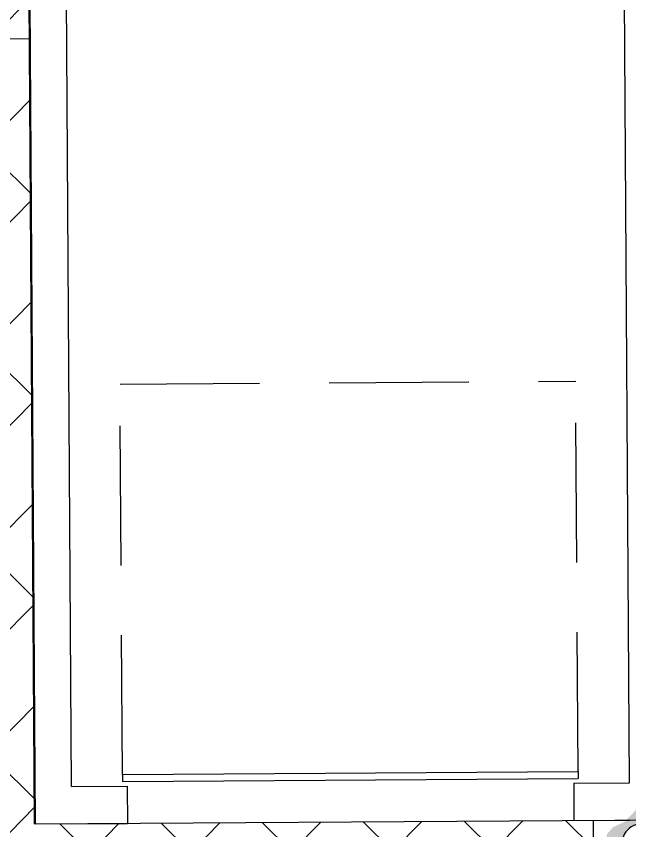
# Model space of a CAD drawing. Header units: feet. Extents: x 919634 to 928945, y 707022 to 708026.
# Drawn here: x 920837.06 to 920848.05, y 707518.09 to 707532.69 of the extents above; entities that cross this region are included whole.
import ezdxf

# ---------------------------------------------------------------- set-up
doc = ezdxf.new("R2010")
doc.units = ezdxf.units.FT
doc.header["$LTSCALE"] = 20
doc.header["$MEASUREMENT"] = 0
doc.linetypes.add('Site Plan$0$HIDDEN2', pattern=[0.1875, 0.125, -0.0625])
for name, color, linetype in [('-u-site-xref', 7, 'Continuous'), ('Site Plan$0$-u-site-bldg_interior', 252, 'Continuous'), ('Site Plan$0$-u-site-fence', 4, 'Site Plan$0$FENCELINE1'), ('Site Plan$0$SP-BLDG-ROOF ABOVE', 4, 'Site Plan$0$HIDDEN2'), ('Site Plan$0$SP-LOT PAVERS', 254, 'Continuous'), ('x-RL TH7-LP Block$0$LK-SHRB-035M', 253, 'Continuous'), ('x-RL TH7-LP Block$0$LK-SHRB-TRNK', 253, 'Continuous'), ('x-RL TH7-LP Block$0$LP-SHRB', 253, 'Continuous')]:
    doc.layers.add(name, color=color, linetype=linetype)
doc.layers.add('Site Plan$0$SP-SIDEWALK', color=2, linetype='Continuous', lineweight=25)
doc.layers.add('SP-BUILDING-FOOTPRINT', color=1, linetype='Continuous', lineweight=25)
doc.layers.add('x-RL TH7-LP Block$0$LK-SHRB-SHAD', color=253, linetype='Continuous', plot=False)
doc.layers.get('-u-site-xref').off()
doc.linetypes.add('Site Plan$0$FENCELINE1', pattern='A,0.25,-0.1,[133,ltypeshp.shx,S=0.1,R=0,X=-0.1,Y=0],-0.1,1', length=1.45)

# ---------------------------------------------------------------- blocks, each defined once
blk = doc.blocks.new('Site Plan')
at = {"layer": 'Site Plan$0$SP-LOT PAVERS'}
h = blk.add_hatch(dxfattribs=at)
h.set_pattern_fill('AR-HBONE', color=256, scale=0.32, angle=-89.58178215)
h.paths.add_polyline_path([(920837.265, 707538.457), (920837.396, 707518.208), (920847.396, 707518.273), (920847.475, 707506.182), (920828.475, 707506.051), (920828.345, 707526.05), (920833.345, 707526.085), (920833.299, 707533.101), (920826.622, 707533.058), (920826.588, 707538.388)])
at = {"layer": 'Site Plan$0$-u-site-bldg_interior'}
for p, q in [((920848.048, 707518.944, 0), (920847.632, 707582.859, 0)), ((920837.386, 707518.208, 0), (920837.276, 707535.025, 0)), ((920838.048, 707518.879, 0), (920837.943, 707535.029, 0)), ((920838.963, 707519.093, 0), (920847.13, 707519.146, 0)), ((920838.963, 707519.093, 0), (920838.964, 707518.968, 0)), ((920847.13, 707519.146, 0), (920847.131, 707519.021, 0)), ((920838.964, 707518.968, 0), (920847.131, 707519.021, 0)), ((920838.048, 707518.879, 0), (920839.048, 707518.885, 0)), ((920839.048, 707518.885, 0), (920839.052, 707518.218, 0)), ((920847.048, 707518.937, 0), (920848.048, 707518.944, 0)), ((920847.048, 707518.937, 0), (920847.052, 707518.27, 0)), ((920837.386, 707518.208, 0), (920839.052, 707518.218, 0)), ((920847.052, 707518.27, 0), (920848.052, 707518.277, 0)), ((920848.052, 707518.277, 0), (920848.719, 707518.281, 0))]:
    blk.add_line(p, q, dxfattribs=at)
at = {"layer": 'Site Plan$0$-u-site-fence', "ltscale": 0.15, "elevation": 0}
blk.add_lwpolyline([(920837.305, 707532.281), (920826.305, 707532.214), (920826.266, 707538.194)], dxfattribs=at)
at = {"layer": 'Site Plan$0$SP-BLDG-ROOF ABOVE'}
for p, q in [((920838.918, 707526.093, 0), (920847.084, 707526.146, 0)), ((920847.13, 707519.146, 0), (920847.084, 707526.146, 0)), ((920838.963, 707519.093, 0), (920838.918, 707526.093, 0))]:
    blk.add_line(p, q, dxfattribs=at)
at = {"layer": 'Site Plan$0$SP-SIDEWALK'}
blk.add_line((920847.396, 707518.273, 0), (920847.475, 707506.189, 0), dxfattribs=at)
blk = doc.blocks.new('x-RL TH7-LP Block$0$SHRUB-LRG-003')
at = {"layer": 'x-RL TH7-LP Block$0$LK-SHRB-SHAD'}
blk.add_hatch(color=256, dxfattribs=at).paths.add_polyline_path([(0.5823, 0.3294), (0.5474, 0.3798), (0.4893, 0.4296), (0.4006, 0.452), (0.3209, 0.4545), (0.286, 0.4595), (0.2562, 0.4694), (0.2487, 0.4719), (0.1889, 0.4868), (0.1591, 0.5067), (0.1192, 0.5117), (0.1018, 0.5142), (0.0719, 0.5142), (0.0072, 0.5018), (0.0831, 0.4727, 0.064865), (0.2481, 0.453, -0.006063), (0.2534, 0.4521), (0.2562, 0.452), (0.2586, 0.4511, -0.129877), (0.3587, 0.4008), (0.3682, 0.3948), (0.413, 0.3425), (0.4175, 0.3168, -0.111102), (0.4322, 0.2217, 0.003609), (0.4319, 0.2171), (0.4421, 0.1115, 0.012019), (0.4464, 0.097), (0.4827, 0.029), (0.4971, 0.0012, 0.007064), (0.5026, -0.0058, -0.048801), (0.5182, -0.0398), (0.525, -0.0531), (0.525, -0.0651, -0.097938), (0.525, -0.1397), (0.525, -0.1576), (0.5158, -0.1716, -0.107658), (0.4708, -0.2399), (0.4578, -0.2596), (0.3707, -0.2919), (0.2686, -0.3666), (0.2138, -0.4511), (0.1441, -0.5009), (0.1865, -0.5109), (0.2587, -0.5059), (0.345, -0.4764), (0.4105, -0.4039), (0.5001, -0.3118), (0.6072, -0.2621), (0.662, -0.2017), (0.6854, -0.1065), (0.6719, -0.0182), (0.6271, 0.0614), (0.6047, 0.1659), (0.5972, 0.2629)])
at = {"layer": 'x-RL TH7-LP Block$0$LK-SHRB-035M'}
for centre, radius, start, end in [((-0.0838, 0.274), 0.241, 69.6603, 159.11367), ((0.2415, 1.0962), 0.6433, 247.94847, 270.59102), ((0.2136, 0.2365), 0.2192, 356.10895, 80.92588), ((-0.4875, 0.4275), 0.1909, 291.99613, 339.28657), ((-0.3443, 0.0855), 0.1799, 113.50905, 209.60041), ((0.7466, 0.1943), 0.3156, 175.0254, 219.35582), ((-0.6576, -0.1441), 0.2109, 348.57735, 41.88863), ((0.3365, -0.1024), 0.1921, 283.27009, 30.18651), ((-0.265, -0.2198), 0.189, 169.64367, 258.51007), ((0.5862, -0.6645), 0.4289, 119.01302, 149.31787), ((-0.2766, -0.7487), 0.3447, 48.53129, 94.34145), ((0.0544, -0.29), 0.2253, 242.86103, 316.30189)]:
    blk.add_arc(centre, radius, start, end, dxfattribs=at)
at = {"layer": 'x-RL TH7-LP Block$0$LK-SHRB-TRNK', "const_width": 0.0375}
blk.add_lwpolyline([(-0.0188, 0, 1), (0.0188, 0, 1)], format="xyb", close=True, dxfattribs=at)
blk = doc.blocks.new('x-RL TH7-LP Block', base_point=(1241.699, 168.171))
at = {"layer": 'x-RL TH7-LP Block$0$LP-SHRB', "xscale": 1.941173180313067, "yscale": 1.941173180313067, "zscale": 1.941173180313067}
blk.add_blockref('x-RL TH7-LP Block$0$SHRUB-LRG-003', (1329.495, 250.721), dxfattribs=at)

msp = doc.modelspace()

# ---------------------------------------------------------------- block references
at = {"layer": '-u-site-xref'}
msp.add_blockref('Site Plan', (0, 0), dxfattribs=at)

# ---------------------------------------------------------------- next in the draw order: linework, layer by layer
at = {"layer": 'SP-BUILDING-FOOTPRINT', "elevation": 0}
msp.add_lwpolyline([(920815.265, 707538.314), (920837.265, 707538.457), (920837.396, 707518.208), (920848.729, 707518.281), (920848.546, 707546.408), (920859.213, 707546.477), (920859.345, 707526.228), (920881.344, 707526.371), (920881.212, 707546.62), (920891.879, 707546.69), (920891.93, 707538.813), (920903.263, 707538.886), (920903.395, 707518.637), (920914.728, 707518.71)], dxfattribs=at)

# ---------------------------------------------------------------- next in the draw order: block references
at = {"layer": '-u-site-xref', "extrusion": (-1.55951e-07, -1.57917e-07, 1), "rotation": 180.3724872712529}
msp.add_blockref('x-RL TH7-LP Block', (920936.195, 707600.768, -0.255), dxfattribs=at)

doc.saveas('drawing.dxf')
